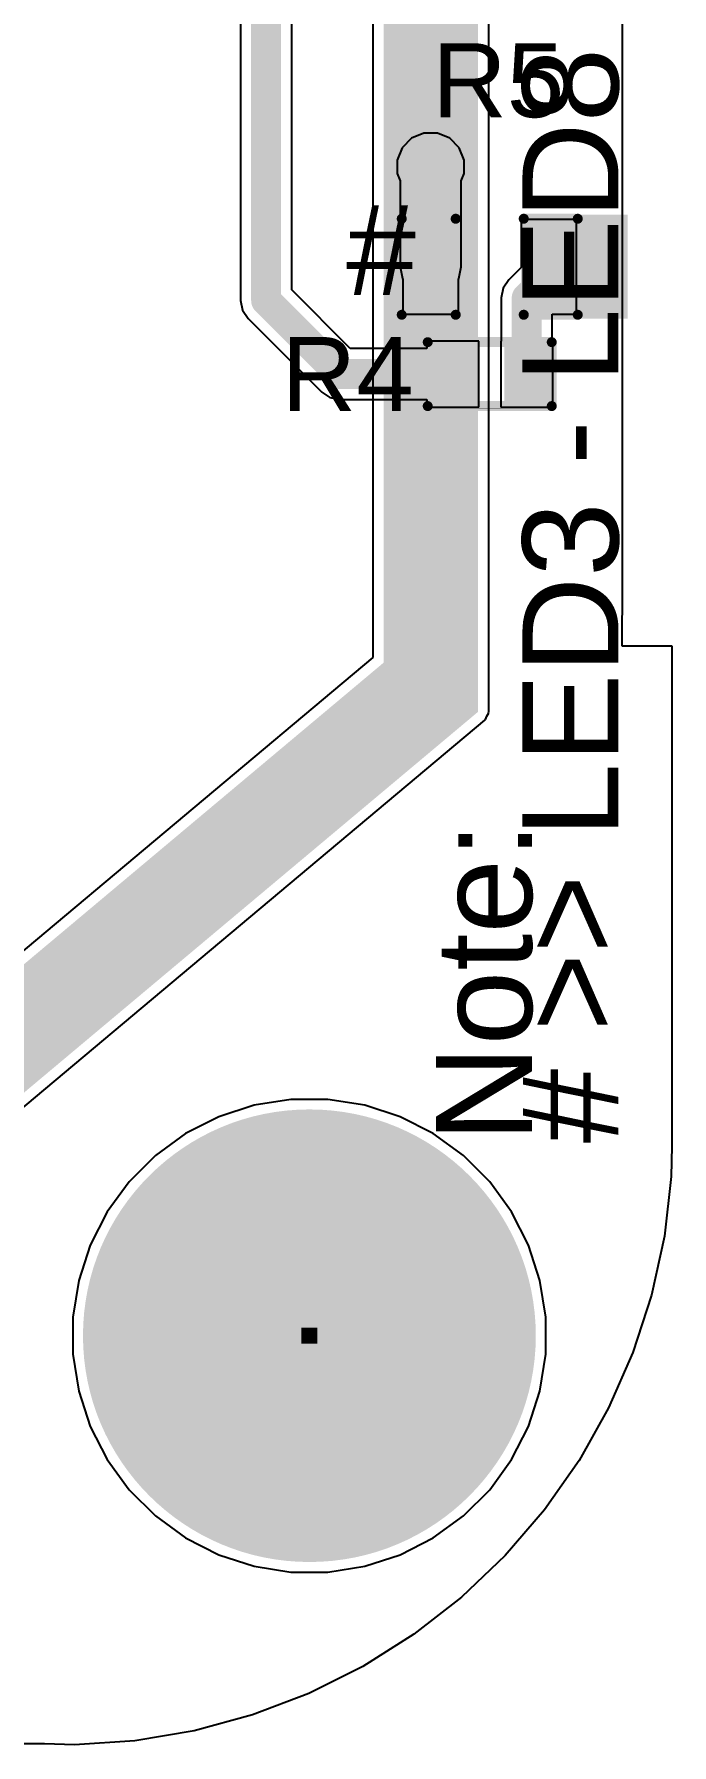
# Model space of a CAD drawing. Header units: millimetres. Extents: x -4.8 to 36.7, y -5.2 to 57.6.
# Drawn here: x 28.51 to 36.6, y -5.2 to 16.54 of the extents above; entities that cross this region are included whole.
import ezdxf

# ---------------------------------------------------------------- set-up
doc = ezdxf.new("R2010")
doc.units = ezdxf.units.MM
for name, color, linetype in [('BottomLayer', 5, 'Continuous'), ('BottomSolder', 6, 'Continuous'), ('PadHoleLayer', 156, 'Continuous'), ('TopLayer', 1, 'Continuous'), ('TopOverlay', 2, 'Continuous'), ('TopPaste', 8, 'Continuous'), ('TopSolder', 216, 'Continuous'), ('ViaHoleLayer', 16, 'Continuous')]:
    doc.layers.add(name, color=color, linetype=linetype)
doc.styles.add('Arial', font='', dxfattribs={"height": 0.2})
doc.styles.get('Arial').set_extended_font_data('Arial')

# ---------------------------------------------------------------- blocks, each defined once
blk = doc.blocks.new('R___0402_71')
at = {"layer": 'TopLayer'}
for points in [[(-0.699, -0.318), (-0.699, 0.318), (-0.241, 0.318), (-0.241, -0.318)], [(0.241, -0.318), (0.241, 0.318), (0.699, 0.318), (0.699, -0.318)]]:
    blk.add_hatch(color=1, dxfattribs=at).paths.add_polyline_path(points)
at = {"layer": 'TopPaste'}
for points in [[(-0.699, -0.318), (-0.699, 0.318), (-0.241, 0.318), (-0.241, -0.318)], [(0.241, -0.318), (0.241, 0.318), (0.699, 0.318), (0.699, -0.318)]]:
    blk.add_hatch(color=8, dxfattribs=at).paths.add_polyline_path(points)
at = {"layer": 'TopSolder'}
for points in [[(-0.754, -0.373), (-0.754, 0.373), (-0.186, 0.373), (-0.186, -0.373)], [(0.186, -0.373), (0.186, 0.373), (0.754, 0.373), (0.754, -0.373)]]:
    blk.add_hatch(color=216, dxfattribs=at).paths.add_polyline_path(points)
at = {"layer": 'TopOverlay'}
for points, const_width in [([(-0.787, 0.406), (0.787, 0.406)], 0.127), ([(-0.787, -0.406), (-0.787, 0.406)], 0.127), ([(0.787, -0.406), (0.787, 0.406)], 0.127), ([(-0.787, -0.406), (0.787, -0.406)], 0.127), ([(-0.813, -0.432), (0.813, -0.432)], 0.00323)]:
    blk.add_lwpolyline(points, dxfattribs=dict(at, const_width=const_width))
for points, const_width in [([(-0.819, 0.406, 1), (-0.756, 0.406, 1)], 0.0635), ([(-0.819, 0.406, 1), (-0.756, 0.406, 1)], 0.0635), ([(0.756, 0.406, 1), (0.819, 0.406, 1)], 0.0635), ([(0.756, 0.406, 1), (0.819, 0.406, 1)], 0.0635), ([(-0.819, -0.406, 1), (-0.756, -0.406, 1)], 0.0635), ([(-0.819, -0.406, 1), (-0.756, -0.406, 1)], 0.0635), ([(-0.814, -0.432, 1), (-0.812, -0.432, 1)], 0.00161), ([(0.756, -0.406, 1), (0.819, -0.406, 1)], 0.0635), ([(0.756, -0.406, 1), (0.819, -0.406, 1)], 0.0635), ([(0.812, -0.432, 1), (0.814, -0.432, 1)], 0.00161)]:
    blk.add_lwpolyline(points, format="xyb", close=True, dxfattribs=dict(at, const_width=const_width))
blk = doc.blocks.new('LED_0603_77')
at = {"layer": 'TopLayer'}
for points in [[(-1, 0.5), (-0.5, 0.5), (-0.5, -0.5), (-1, -0.5)], [(0.5, 0.5), (1, 0.5), (1, -0.5), (0.5, -0.5)]]:
    blk.add_hatch(color=1, dxfattribs=at).paths.add_polyline_path(points)
at = {"layer": 'TopOverlay'}
blk.add_hatch(color=2, dxfattribs=at).paths.add_polyline_path([(1.118, -0.66), (1.753, -0.66), (1.753, 0.66), (1.118, 0.66)])
at = {"layer": 'TopPaste'}
for points in [[(-1, 0.5), (-0.5, 0.5), (-0.5, -0.5), (-1, -0.5)], [(0.5, 0.5), (1, 0.5), (1, -0.5), (0.5, -0.5)]]:
    blk.add_hatch(color=8, dxfattribs=at).paths.add_polyline_path(points)
at = {"layer": 'TopSolder'}
for points in [[(-1.102, 0.602), (-0.398, 0.602), (-0.398, -0.602), (-1.102, -0.602)], [(0.398, 0.602), (1.102, 0.602), (1.102, -0.602), (0.398, -0.602)]]:
    blk.add_hatch(color=216, dxfattribs=at).paths.add_polyline_path(points)
at = {"layer": 'TopOverlay', "const_width": 0.127}
for points in [[(-1.118, -0.61), (-1.118, 0.61)], [(-1.118, 0.61), (-0.432, 0.61)], [(0.432, 0.61), (1.118, 0.61)], [(1.118, -0.61), (1.118, 0.61)], [(-1.118, -0.61), (-0.432, -0.61)], [(0.432, -0.61), (1.118, -0.61)]]:
    blk.add_lwpolyline(points, dxfattribs=at)
at = {"layer": 'TopOverlay', "const_width": 0.0635}
for points in [[(-1.149, 0.61, 1), (-1.086, 0.61, 1)], [(-1.149, 0.61, 1), (-1.086, 0.61, 1)], [(-0.464, 0.61, 1), (-0.4, 0.61, 1)], [(0.4, 0.61, 1), (0.464, 0.61, 1)], [(1.086, 0.61, 1), (1.149, 0.61, 1)], [(1.086, 0.61, 1), (1.149, 0.61, 1)], [(-1.149, -0.61, 1), (-1.086, -0.61, 1)], [(-1.149, -0.61, 1), (-1.086, -0.61, 1)], [(-0.464, -0.61, 1), (-0.4, -0.61, 1)], [(0.4, -0.61, 1), (0.464, -0.61, 1)], [(1.086, -0.61, 1), (1.149, -0.61, 1)], [(1.086, -0.61, 1), (1.149, -0.61, 1)]]:
    blk.add_lwpolyline(points, format="xyb", close=True, dxfattribs=at)

msp = doc.modelspace()

# ---------------------------------------------------------------- hatches: boundary and pattern name
at = {"layer": 'BottomLayer'}
for points in [[(34.14, 7.925), (34.14, 40.644), (32.944, 40.644), (32.944, 7.925)], [(21.398, -2.768), (34.14, 7.925), (33.337, 8.882), (20.594, -1.81)]]:
    msp.add_hatch(color=5, dxfattribs=at).paths.add_polyline_path(points)
h = msp.add_hatch(color=5, dxfattribs=at)
edge = h.paths.add_edge_path()
edge.add_arc((33.54, 14.851), 0.3, 0, 360)
at = {"layer": 'BottomSolder'}
msp.add_hatch(color=6, dxfattribs=at).paths.add_polyline_path([(31.898, 0.102), (32.102, 0.102), (32.102, -0.102), (31.898, -0.102)])
at = {"layer": 'PadHoleLayer'}
h = msp.add_hatch(color=156, dxfattribs=at)
edge = h.paths.add_edge_path()
edge.add_arc((32, 0), 2.875, 0, 360)
at = {"layer": 'TopLayer'}
h = msp.add_hatch(color=1, dxfattribs=at)
edge = h.paths.add_edge_path()
edge.add_arc((33.54, 14.851), 0.3, 0, 360)
at = {"layer": 'TopSolder'}
msp.add_hatch(color=216, dxfattribs=at).paths.add_polyline_path([(31.898, 0.102), (32.102, 0.102), (32.102, -0.102), (31.898, -0.102)])
at = {"layer": 'ViaHoleLayer'}
h = msp.add_hatch(color=16, dxfattribs=at)
edge = h.paths.add_edge_path()
edge.add_arc((33.54, 14.851), 0.15, 0, 360)

# ---------------------------------------------------------------- linework, layer by layer
at = {"layer": 'BottomLayer'}
for p, q in [((35.97, 43.053), (35.97, 9.18)), ((34.278, 7.925), (34.278, 40.644)), ((32.806, 19.41), (32.806, 8.617)), ((35.968, 9.142), (35.967, 9.127)), ((35.97, 9.157), (35.968, 9.142)), ((35.97, 9.18), (35.97, 9.18)), ((35.97, 9.18), (35.97, 9.172)), ((35.97, 9.172), (35.97, 9.157)), ((35.967, 9.127), (35.966, 9.119)), ((35.966, 9.119), (35.966, 8.763)), ((35.966, 8.763), (36.601, 8.763)), ((36.601, 8.763), (36.601, 2.407)), ((32.806, 8.617), (20.713, -1.531)), ((34.229, 7.819), (34.232, 7.825)), ((34.232, 7.825), (34.237, 7.828)), ((34.237, 7.828), (34.255, 7.871)), ((34.255, 7.871), (34.277, 7.913)), ((34.275, 7.919), (34.278, 7.925)), ((34.277, 7.913), (34.275, 7.919)), ((21.486, -2.873), (34.229, 7.819)), ((34.229, 7.819), (34.229, 7.819)), ((31.297, 2.928), (30.848, 2.782)), ((31.764, 3.002), (31.297, 2.928)), ((32.236, 3.002), (31.764, 3.002)), ((32.703, 2.928), (32.236, 3.002)), ((33.152, 2.782), (32.703, 2.928)), ((30.848, 2.782), (30.427, 2.568)), ((33.573, 2.568), (33.152, 2.782)), ((30.427, 2.568), (30.044, 2.29)), ((33.956, 2.29), (33.573, 2.568)), ((36.601, 2.407), (36.595, 2.024)), ((36.601, 2.407), (36.601, 2.407)), ((30.044, 2.29), (29.71, 1.956)), ((34.29, 1.956), (33.956, 2.29)), ((36.595, 2.024), (36.507, 1.263)), ((29.71, 1.956), (29.432, 1.573)), ((34.568, 1.573), (34.29, 1.956)), ((29.432, 1.573), (29.218, 1.152)), ((34.782, 1.152), (34.568, 1.573)), ((29.218, 1.152), (29.072, 0.703)), ((34.928, 0.703), (34.782, 1.152)), ((36.507, 1.263), (36.344, 0.514)), ((29.072, 0.703), (28.998, 0.236)), ((35.002, 0.236), (34.928, 0.703)), ((36.344, 0.514), (36.108, -0.215)), ((28.998, 0.236), (28.998, -0.236)), ((35.002, -0.236), (35.002, 0.236)), ((36.108, -0.215), (35.8, -0.916)), ((28.998, -0.236), (29.072, -0.703)), ((34.928, -0.703), (35.002, -0.236)), ((29.072, -0.703), (29.218, -1.152)), ((34.782, -1.152), (34.928, -0.703)), ((35.8, -0.916), (35.425, -1.584)), ((29.218, -1.152), (29.432, -1.573)), ((34.568, -1.573), (34.782, -1.152)), ((29.432, -1.573), (29.71, -1.956)), ((34.29, -1.956), (34.568, -1.573)), ((35.425, -1.584), (34.985, -2.212)), ((29.71, -1.956), (30.044, -2.29)), ((33.956, -2.29), (34.29, -1.956)), ((30.044, -2.29), (30.427, -2.568)), ((33.573, -2.568), (33.956, -2.29)), ((34.985, -2.212), (34.486, -2.793)), ((30.427, -2.568), (30.848, -2.782)), ((33.152, -2.782), (33.573, -2.568)), ((30.848, -2.782), (31.297, -2.928)), ((32.703, -2.928), (33.152, -2.782)), ((34.486, -2.793), (33.931, -3.321)), ((31.297, -2.928), (31.764, -3.002)), ((31.764, -3.002), (32.236, -3.002)), ((32.236, -3.002), (32.703, -2.928)), ((33.931, -3.321), (33.327, -3.793)), ((33.327, -3.793), (32.679, -4.202)), ((32.679, -4.202), (31.993, -4.544)), ((31.993, -4.544), (31.278, -4.818)), ((31.278, -4.818), (30.538, -5.019)), ((28.635, -5.185), (2.689, -5.185)), ((29.018, -5.197), (28.635, -5.185)), ((29.783, -5.146), (29.018, -5.197)), ((30.538, -5.019), (29.783, -5.146))]:
    msp.add_line(p, q, dxfattribs=at)
at = {"layer": 'TopLayer'}
for p, q in [((35.97, 43.053), (35.97, 9.18)), ((31.127, 26.038), (31.127, 13.152)), ((31.775, 13.286), (31.775, 17.208)), ((33.455, 15.278), (33.298, 15.213)), ((33.625, 15.278), (33.455, 15.278)), ((33.782, 15.213), (33.625, 15.278)), ((33.178, 15.093), (33.113, 14.936)), ((33.298, 15.213), (33.178, 15.093)), ((33.902, 15.093), (33.782, 15.213)), ((33.967, 14.936), (33.902, 15.093)), ((33.113, 14.936), (33.113, 14.766)), ((33.967, 14.766), (33.967, 14.936)), ((33.113, 14.766), (33.152, 14.673)), ((33.152, 14.673), (33.152, 13.581)), ((33.928, 14.673), (33.967, 14.766)), ((33.928, 13.581), (33.928, 14.673)), ((35.392, 14.182), (34.688, 14.182)), ((34.688, 14.182), (34.688, 13.572)), ((35.392, 12.979), (35.392, 14.182)), ((33.152, 13.581), (33.181, 13.432)), ((33.899, 13.432), (33.928, 13.581)), ((34.688, 13.572), (34.531, 13.415)), ((32.519, 12.541), (31.775, 13.286)), ((33.181, 13.432), (33.188, 13.421)), ((33.188, 13.421), (33.188, 12.979)), ((33.892, 13.421), (33.899, 13.432)), ((33.892, 12.979), (33.892, 13.421)), ((34.461, 13.31), (34.436, 13.186)), ((34.531, 13.415), (34.461, 13.31)), ((31.127, 13.152), (31.152, 13.028)), ((34.436, 13.186), (34.436, 12.636)), ((31.152, 13.028), (31.222, 12.923)), ((31.222, 12.923), (32.156, 11.988)), ((33.188, 12.979), (33.892, 12.979)), ((35.084, 12.636), (35.084, 12.979)), ((35.084, 12.979), (35.392, 12.979)), ((34.15, 12.636), (33.49, 12.636)), ((33.49, 12.636), (33.49, 12.541)), ((34.15, 11.798), (34.15, 12.636)), ((34.436, 12.636), (34.43, 12.636)), ((34.43, 12.636), (34.43, 11.798)), ((35.09, 12.636), (35.084, 12.636)), ((35.09, 11.798), (35.09, 12.636)), ((33.49, 12.541), (32.519, 12.541)), ((32.156, 11.988), (32.261, 11.918)), ((32.261, 11.918), (32.385, 11.894)), ((32.385, 11.894), (33.49, 11.894)), ((33.49, 11.894), (33.49, 11.798)), ((33.49, 11.798), (34.15, 11.798)), ((34.43, 11.798), (35.09, 11.798)), ((35.968, 9.142), (35.967, 9.127)), ((35.97, 9.157), (35.968, 9.142)), ((35.97, 9.18), (35.97, 9.18)), ((35.97, 9.18), (35.97, 9.172)), ((35.97, 9.172), (35.97, 9.157)), ((35.967, 9.127), (35.966, 9.119)), ((35.966, 9.119), (35.966, 8.763)), ((35.966, 8.763), (36.601, 8.763)), ((36.601, 8.763), (36.601, 2.407)), ((31.297, 2.928), (30.848, 2.782)), ((31.764, 3.002), (31.297, 2.928)), ((32.236, 3.002), (31.764, 3.002)), ((32.703, 2.928), (32.236, 3.002)), ((33.152, 2.782), (32.703, 2.928)), ((30.848, 2.782), (30.427, 2.568)), ((33.573, 2.568), (33.152, 2.782)), ((30.427, 2.568), (30.044, 2.29)), ((33.956, 2.29), (33.573, 2.568)), ((36.601, 2.407), (36.595, 2.024)), ((36.601, 2.407), (36.601, 2.407)), ((30.044, 2.29), (29.71, 1.956)), ((34.29, 1.956), (33.956, 2.29)), ((36.595, 2.024), (36.507, 1.263)), ((29.71, 1.956), (29.432, 1.573)), ((34.568, 1.573), (34.29, 1.956)), ((29.432, 1.573), (29.218, 1.152)), ((34.782, 1.152), (34.568, 1.573)), ((29.218, 1.152), (29.072, 0.703)), ((34.928, 0.703), (34.782, 1.152)), ((36.507, 1.263), (36.344, 0.514)), ((29.072, 0.703), (28.998, 0.236)), ((35.002, 0.236), (34.928, 0.703)), ((36.344, 0.514), (36.108, -0.215)), ((28.998, 0.236), (28.998, -0.236)), ((35.002, -0.236), (35.002, 0.236)), ((36.108, -0.215), (35.8, -0.916)), ((28.998, -0.236), (29.072, -0.703)), ((34.928, -0.703), (35.002, -0.236)), ((29.072, -0.703), (29.218, -1.152)), ((34.782, -1.152), (34.928, -0.703)), ((35.8, -0.916), (35.425, -1.584)), ((29.218, -1.152), (29.432, -1.573)), ((34.568, -1.573), (34.782, -1.152)), ((29.432, -1.573), (29.71, -1.956)), ((34.29, -1.956), (34.568, -1.573)), ((35.425, -1.584), (34.985, -2.212)), ((29.71, -1.956), (30.044, -2.29)), ((33.956, -2.29), (34.29, -1.956)), ((30.044, -2.29), (30.427, -2.568)), ((33.573, -2.568), (33.956, -2.29)), ((34.985, -2.212), (34.486, -2.793)), ((30.427, -2.568), (30.848, -2.782)), ((33.152, -2.782), (33.573, -2.568)), ((30.848, -2.782), (31.297, -2.928)), ((32.703, -2.928), (33.152, -2.782)), ((34.486, -2.793), (33.931, -3.321)), ((31.297, -2.928), (31.764, -3.002)), ((31.764, -3.002), (32.236, -3.002)), ((32.236, -3.002), (32.703, -2.928)), ((33.931, -3.321), (33.327, -3.793)), ((33.327, -3.793), (32.679, -4.202)), ((32.679, -4.202), (31.993, -4.544)), ((31.993, -4.544), (31.278, -4.818)), ((31.278, -4.818), (30.538, -5.019)), ((28.635, -5.185), (2.689, -5.185)), ((29.018, -5.197), (28.635, -5.185)), ((29.783, -5.146), (29.018, -5.197)), ((30.538, -5.019), (29.783, -5.146))]:
    msp.add_line(p, q, dxfattribs=at)
for points, const_width in [([(31.451, 13.152), (31.451, 26.172)], 0.381), ([(33.54, 13.581), (33.54, 14.851)], 0.508), ([(35.04, 13.466), (35.04, 13.716)], 0.381), ([(34.76, 13.186), (35.04, 13.466)], 0.381), ([(31.451, 13.152), (32.385, 12.217)], 0.381), ([(34.76, 12.217), (34.76, 13.186)], 0.381), ([(32.385, 12.217), (33.82, 12.217)], 0.381)]:
    msp.add_lwpolyline(points, dxfattribs=dict(at, const_width=const_width))
for points, const_width in [([(33.413, 14.851, 1), (33.667, 14.851, 1)], 0.254), ([(33.413, 13.581, 1), (33.667, 13.581, 1)], 0.254), ([(34.945, 13.716, 1), (35.135, 13.716, 1)], 0.191), ([(34.945, 13.466, 1), (35.135, 13.466, 1)], 0.191), ([(34.945, 13.466, 1), (35.135, 13.466, 1)], 0.191), ([(31.356, 13.152, 1), (31.546, 13.152, 1)], 0.191), ([(31.356, 13.152, 1), (31.546, 13.152, 1)], 0.191), ([(34.665, 13.186, 1), (34.855, 13.186, 1)], 0.191), ([(34.665, 13.186, 1), (34.855, 13.186, 1)], 0.191), ([(32.29, 12.217, 1), (32.48, 12.217, 1)], 0.191), ([(32.29, 12.217, 1), (32.48, 12.217, 1)], 0.191), ([(33.725, 12.217, 1), (33.915, 12.217, 1)], 0.191), ([(34.665, 12.217, 1), (34.855, 12.217, 1)], 0.191)]:
    msp.add_lwpolyline(points, format="xyb", close=True, dxfattribs=dict(at, const_width=const_width))

# ---------------------------------------------------------------- block references
for name, p in [('LED_0603_77', (34.29, 13.581)), ('R___0402_71', (34.29, 12.217))]:
    msp.add_blockref(name, p)

# ---------------------------------------------------------------- texts
at = {"layer": 'TopOverlay', "style": 'Arial'}
for s, height, p in [('R5', 0.9398, (33.558, 15.481)), ('#', 1.143, (32.467, 13.223)), ('R4', 0.9398, (31.646, 11.748))]:
    msp.add_text(s, height=height, dxfattribs=at).set_placement(p)
for s, p in [('# >> LED3 - LED8', (35.924, 2.446)), ('Note:', (34.826, 2.459))]:
    msp.add_text(s, height=1.2192, rotation=90, dxfattribs=at).set_placement(p)

doc.saveas('drawing.dxf')
